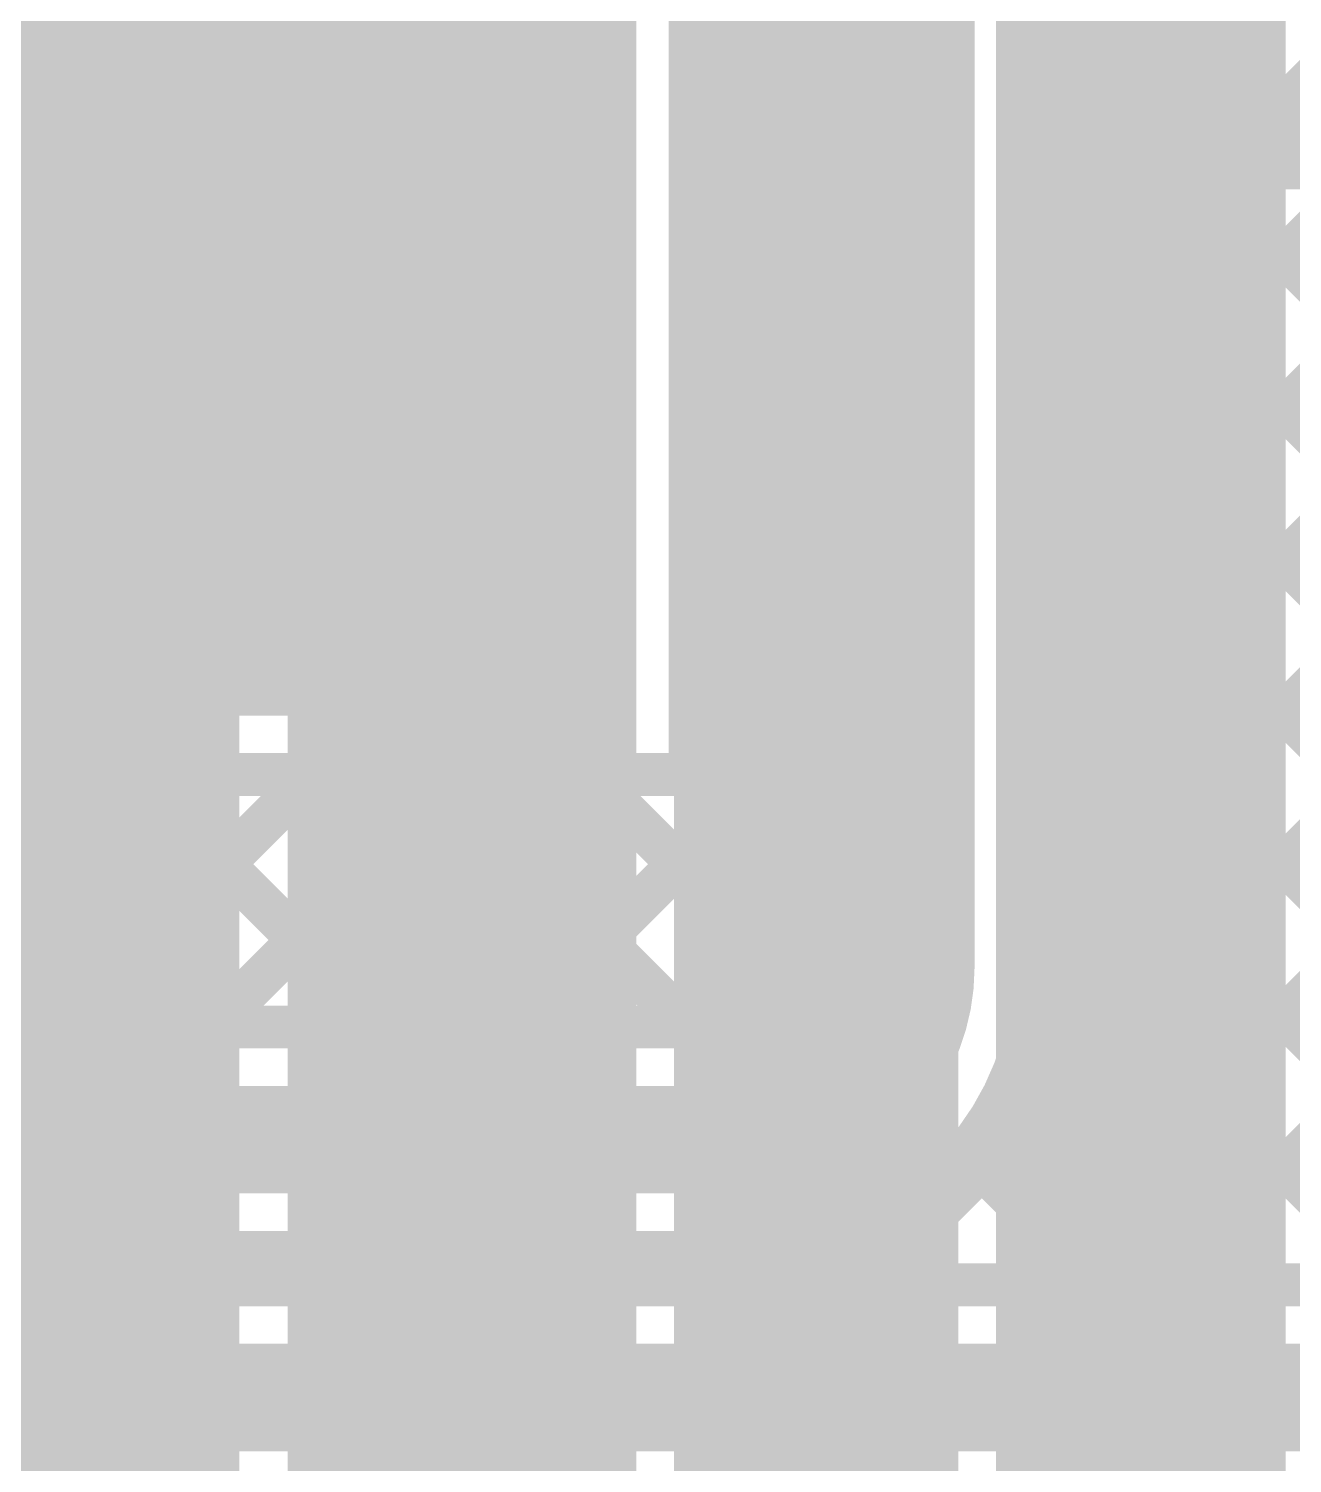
# Model space of a CAD drawing. Header units: millimetres. Extents: x 3.06 to 5.82, y 1.29 to 3.84.
# Drawn here: x 4.2347 to 4.4702, y 1.8117 to 2.0789 of the extents above; entities that cross this region are included whole.
import ezdxf

# ---------------------------------------------------------------- set-up
doc = ezdxf.new("R2010")
doc.units = ezdxf.units.MM
doc.header["$MEASUREMENT"] = 0
for name, color, linetype in [('BottomLayer', 5, 'Continuous'), ('BottomSolder', 6, 'Continuous'), ('MultiLayer', 9, 'Continuous'), ('TopLayer', 1, 'Continuous'), ('TopSolder', 216, 'Continuous'), ('ViaHoleLayer', 16, 'Continuous')]:
    doc.layers.add(name, color=color, linetype=linetype)

msp = doc.modelspace()

# ---------------------------------------------------------------- linework, layer by layer
at = {"layer": 'BottomLayer', "const_width": 0.008}
for points in [[(4.419, 1.731), (4.419, 3.181)], [(4.465, 1.498), (4.465, 2.797)], [(4.419, 2.0714), (4.465, 2.1174)], [(4.419, 2.11467), (4.465, 2.06867)], [(4.419, 2.04312), (4.465, 2.08912)], [(4.419, 2.08638), (4.465, 2.04038)], [(4.419, 2.01484), (4.465, 2.06084)], [(4.419, 2.0581), (4.465, 2.0121)], [(4.419, 1.98655), (4.465, 2.03255)], [(4.419, 2.02982), (4.465, 1.98382)], [(4.419, 1.95827), (4.465, 2.00427)], [(4.419, 2.00153), (4.465, 1.95553)], [(4.419, 1.92998), (4.465, 1.97598)], [(4.419, 1.97325), (4.465, 1.92725)], [(4.419, 1.9017), (4.465, 1.9477)], [(4.419, 1.94496), (4.465, 1.89896)], [(4.419, 1.87341), (4.465, 1.91941)], [(4.419, 1.91668), (4.465, 1.87068)], [(4.419, 1.84513), (4.465, 1.89113)], [(4.419, 1.88839), (4.465, 1.84239)], [(4.419, 1.81685), (4.465, 1.86285)], [(4.419, 1.86011), (4.465, 1.81411)], [(4.419, 1.78856), (4.465, 1.83456)], [(4.419, 1.83183), (4.465, 1.78583)]]:
    msp.add_lwpolyline(points, dxfattribs=at)
at = {"layer": 'BottomLayer'}
for points, const_width in [([(4.31009, 2.08, 1), (4.32191, 2.08, 1)], 0.01181), ([(4.417, 2.0714, 1), (4.421, 2.0714, 1)], 0.004), ([(4.43509, 2.062, 1), (4.44691, 2.062, 1)], 0.01181), ([(4.463, 2.06867, 1), (4.467, 2.06867, 1)], 0.004), ([(4.463, 2.06084, 1), (4.467, 2.06084, 1)], 0.004), ([(4.417, 2.0581, 1), (4.421, 2.0581, 1)], 0.004), ([(4.31009, 2.04567, 1), (4.32191, 2.04567, 1)], 0.01181), ([(4.417, 2.04312, 1), (4.421, 2.04312, 1)], 0.004), ([(4.463, 2.04038, 1), (4.467, 2.04038, 1)], 0.004), ([(4.463, 2.03255, 1), (4.467, 2.03255, 1)], 0.004), ([(4.417, 2.02982, 1), (4.421, 2.02982, 1)], 0.004), ([(4.31009, 2.01133, 1), (4.32191, 2.01133, 1)], 0.01181), ([(4.417, 2.01484, 1), (4.421, 2.01484, 1)], 0.004), ([(4.463, 2.0121, 1), (4.467, 2.0121, 1)], 0.004), ([(4.463, 2.00427, 1), (4.467, 2.00427, 1)], 0.004), ([(4.417, 2.00153, 1), (4.421, 2.00153, 1)], 0.004), ([(4.417, 1.98655, 1), (4.421, 1.98655, 1)], 0.004), ([(4.31009, 1.977, 1), (4.32191, 1.977, 1)], 0.01181), ([(4.463, 1.98382, 1), (4.467, 1.98382, 1)], 0.004), ([(4.463, 1.97598, 1), (4.467, 1.97598, 1)], 0.004), ([(4.417, 1.97325, 1), (4.421, 1.97325, 1)], 0.004), ([(4.417, 1.95827, 1), (4.421, 1.95827, 1)], 0.004), ([(4.463, 1.95553, 1), (4.467, 1.95553, 1)], 0.004), ([(4.463, 1.9477, 1), (4.467, 1.9477, 1)], 0.004), ([(4.417, 1.94496, 1), (4.421, 1.94496, 1)], 0.004), ([(4.417, 1.92998, 1), (4.421, 1.92998, 1)], 0.004), ([(4.463, 1.92725, 1), (4.467, 1.92725, 1)], 0.004), ([(4.463, 1.91941, 1), (4.467, 1.91941, 1)], 0.004), ([(4.417, 1.91668, 1), (4.421, 1.91668, 1)], 0.004), ([(4.417, 1.9017, 1), (4.421, 1.9017, 1)], 0.004), ([(4.463, 1.89896, 1), (4.467, 1.89896, 1)], 0.004), ([(4.463, 1.89113, 1), (4.467, 1.89113, 1)], 0.004), ([(4.417, 1.88839, 1), (4.421, 1.88839, 1)], 0.004), ([(4.417, 1.87341, 1), (4.421, 1.87341, 1)], 0.004), ([(4.463, 1.87068, 1), (4.467, 1.87068, 1)], 0.004), ([(4.463, 1.86285, 1), (4.467, 1.86285, 1)], 0.004), ([(4.417, 1.86011, 1), (4.421, 1.86011, 1)], 0.004), ([(4.417, 1.84513, 1), (4.421, 1.84513, 1)], 0.004), ([(4.463, 1.84239, 1), (4.467, 1.84239, 1)], 0.004), ([(4.463, 1.83456, 1), (4.467, 1.83456, 1)], 0.004), ([(4.417, 1.83183, 1), (4.421, 1.83183, 1)], 0.004), ([(4.417, 1.81685, 1), (4.421, 1.81685, 1)], 0.004), ([(4.463, 1.81411, 1), (4.467, 1.81411, 1)], 0.004)]:
    msp.add_lwpolyline(points, format="xyb", close=True, dxfattribs=dict(at, const_width=const_width))
for points in [[(4.416, 1.688), (4.464, 1.688), (4.416, 3.257), (4.464, 3.257)], [(4.355, 1.742), (4.408, 1.742), (4.355, 3.229), (4.408, 3.229)], [(4.283, 1.803), (4.348, 1.803), (4.283, 3.181), (4.348, 3.181)], [(4.231, 1.803), (4.274, 1.803), (4.231, 2.965), (4.274, 2.965)], [(3.437, 1.803), (4.244, 1.803), (3.437, 1.833), (4.244, 1.833)]]:
    msp.add_solid(points, dxfattribs=at)
at = {"layer": 'BottomSolder', "const_width": 0.01581}
for points in [[(4.30809, 2.08, 1), (4.32391, 2.08, 1)], [(4.43309, 2.062, 1), (4.44891, 2.062, 1)], [(4.30809, 2.04567, 1), (4.32391, 2.04567, 1)], [(4.30809, 2.01133, 1), (4.32391, 2.01133, 1)], [(4.30809, 1.977, 1), (4.32391, 1.977, 1)]]:
    msp.add_lwpolyline(points, format="xyb", close=True, dxfattribs=at)
at = {"layer": 'MultiLayer', "const_width": 0.01181}
for points in [[(4.31009, 2.08, 1), (4.32191, 2.08, 1)], [(4.43509, 2.062, 1), (4.44691, 2.062, 1)], [(4.31009, 2.04567, 1), (4.32191, 2.04567, 1)], [(4.31009, 2.01133, 1), (4.32191, 2.01133, 1)], [(4.31009, 1.977, 1), (4.32191, 1.977, 1)]]:
    msp.add_lwpolyline(points, format="xyb", close=True, dxfattribs=at)
at = {"layer": 'TopLayer'}
for points, const_width in [([(4.401, 1.904), (4.401, 2.612)], 0.02), ([(4.38, 1.904), (4.38, 2.612)], 0.008), ([(4.422, 1.904), (4.422, 2.612)], 0.008), ([(4.422, 2.01784), (4.61816, 2.214)], 0.008), ([(4.422, 1.98955), (4.64645, 2.214)], 0.008), ([(4.422, 1.96127), (4.67473, 2.214)], 0.008), ([(4.422, 2.04612), (4.56988, 2.194)], 0.008), ([(4.422, 2.0744), (4.5416, 2.194)], 0.008), ([(4.422, 1.93298), (4.681, 2.19198)], 0.008), ([(4.422, 1.9047), (4.681, 2.1637)], 0.008), ([(4.39059, 1.845), (4.681, 2.13541)], 0.008), ([(4.422, 2.11167), (4.56997, 1.9637)], 0.008), ([(4.41887, 1.845), (4.681, 2.10713)], 0.008), ([(4.358, 1.94), (4.358, 2.106)], 0.008), ([(4.358, 2.09082), (4.38, 2.06882)], 0.008), ([(4.358, 2.06697), (4.38, 2.08897)], 0.008), ([(4.422, 2.08338), (4.56763, 1.93775)], 0.008), ([(4.44715, 1.845), (4.681, 2.07885)], 0.008), ([(4.444, 2.059), (4.60816, 2.059)], 0.02), ([(4.358, 2.06253), (4.38, 2.04053)], 0.008), ([(4.358, 2.03869), (4.38, 2.06069)], 0.008), ([(4.422, 2.0551), (4.56763, 1.90947)], 0.008), ([(4.358, 2.03425), (4.38, 2.01225)], 0.008), ([(4.358, 2.0104), (4.38, 2.0324)], 0.008), ([(4.422, 2.02682), (4.60382, 1.845)], 0.008), ([(4.358, 2.00596), (4.38, 1.98396)], 0.008), ([(4.358, 1.98212), (4.38, 2.00412)], 0.008), ([(4.422, 1.99853), (4.57553, 1.845)], 0.008), ([(4.358, 1.97768), (4.38, 1.95568)], 0.008), ([(4.358, 1.95384), (4.38, 1.97584)], 0.008), ([(4.422, 1.97025), (4.54725, 1.845)], 0.008), ([(4.358, 1.94939), (4.38, 1.92739)], 0.008), ([(4.32545, 1.893), (4.38, 1.94755)], 0.008), ([(4.422, 1.94196), (4.51896, 1.845)], 0.008), ([(4.113, 1.94), (4.358, 1.94)], 0.008), ([(4.113, 1.82197), (4.23103, 1.94)], 0.008), ([(4.19769, 1.94), (4.24469, 1.893)], 0.008), ([(4.21176, 1.89245), (4.25931, 1.94)], 0.008), ([(4.22597, 1.94), (4.27297, 1.893)], 0.008), ([(4.2406, 1.893), (4.2876, 1.94)], 0.008), ([(4.25426, 1.94), (4.30126, 1.893)], 0.008), ([(4.26888, 1.893), (4.31588, 1.94)], 0.008), ([(4.28254, 1.94), (4.32954, 1.893)], 0.008), ([(4.29716, 1.893), (4.34416, 1.94)], 0.008), ([(4.31083, 1.94), (4.35783, 1.893)], 0.008), ([(4.33911, 1.94), (4.37921, 1.8999)], 0.008), ([(4.35373, 1.893), (4.38, 1.91927)], 0.008), ([(4.422, 1.91368), (4.49068, 1.845)], 0.008), ([(4.22, 1.893), (4.369, 1.893)], 0.008), ([(4.4195, 1.8879), (4.46239, 1.845)], 0.008), ([(4.22, 1.872), (4.369, 1.872)], 0.02), ([(4.40941, 1.8697), (4.43411, 1.845)], 0.008), ([(4.39371, 1.85711), (4.40583, 1.845)], 0.008), ([(4.22, 1.851), (4.369, 1.851)], 0.008), ([(4.23012, 1.851), (4.23813, 1.84299)], 0.008), ([(4.24902, 1.84486), (4.25516, 1.851)], 0.008), ([(4.2584, 1.851), (4.2644, 1.845)], 0.008), ([(4.27745, 1.845), (4.28345, 1.851)], 0.008), ([(4.28669, 1.851), (4.29269, 1.845)], 0.008), ([(4.30573, 1.845), (4.31173, 1.851)], 0.008), ([(4.31497, 1.851), (4.32097, 1.845)], 0.008), ([(4.33402, 1.845), (4.34002, 1.851)], 0.008), ([(4.34326, 1.851), (4.34926, 1.845)], 0.008), ([(4.3623, 1.845), (4.3683, 1.851)], 0.008), ([(4.37148, 1.85106), (4.37754, 1.845)], 0.008), ([(4.253, 1.845), (4.794, 1.845)], 0.008), ([(4.253, 1.824), (4.795, 1.824)], 0.02)]:
    msp.add_lwpolyline(points, dxfattribs=dict(at, const_width=const_width))
for points, const_width in [([(4.31009, 2.08, 1), (4.32191, 2.08, 1)], 0.01181), ([(4.42, 2.0744, 1), (4.424, 2.0744, 1)], 0.004), ([(4.43509, 2.062, 1), (4.44691, 2.062, 1)], 0.01181), ([(4.356, 2.06697, 1), (4.36, 2.06697, 1)], 0.004), ([(4.378, 2.06882, 1), (4.382, 2.06882, 1)], 0.004), ([(4.436, 2.062, 1), (4.446, 2.062, 1)], 0.01), ([(4.439, 2.059, 1), (4.449, 2.059, 1)], 0.01), ([(4.439, 2.059, 1), (4.449, 2.059, 1)], 0.01), ([(4.356, 2.06253, 1), (4.36, 2.06253, 1)], 0.004), ([(4.378, 2.06069, 1), (4.382, 2.06069, 1)], 0.004), ([(4.31009, 2.04567, 1), (4.32191, 2.04567, 1)], 0.01181), ([(4.42, 2.0551, 1), (4.424, 2.0551, 1)], 0.004), ([(4.42, 2.04612, 1), (4.424, 2.04612, 1)], 0.004), ([(4.378, 2.04053, 1), (4.382, 2.04053, 1)], 0.004), ([(4.356, 2.03869, 1), (4.36, 2.03869, 1)], 0.004), ([(4.356, 2.03425, 1), (4.36, 2.03425, 1)], 0.004), ([(4.378, 2.0324, 1), (4.382, 2.0324, 1)], 0.004), ([(4.42, 2.02682, 1), (4.424, 2.02682, 1)], 0.004), ([(4.31009, 2.01133, 1), (4.32191, 2.01133, 1)], 0.01181), ([(4.42, 2.01784, 1), (4.424, 2.01784, 1)], 0.004), ([(4.378, 2.01225, 1), (4.382, 2.01225, 1)], 0.004), ([(4.356, 2.0104, 1), (4.36, 2.0104, 1)], 0.004), ([(4.356, 2.00596, 1), (4.36, 2.00596, 1)], 0.004), ([(4.378, 2.00412, 1), (4.382, 2.00412, 1)], 0.004), ([(4.42, 1.99853, 1), (4.424, 1.99853, 1)], 0.004), ([(4.42, 1.98955, 1), (4.424, 1.98955, 1)], 0.004), ([(4.31009, 1.977, 1), (4.32191, 1.977, 1)], 0.01181), ([(4.378, 1.98396, 1), (4.382, 1.98396, 1)], 0.004), ([(4.356, 1.98212, 1), (4.36, 1.98212, 1)], 0.004), ([(4.356, 1.97768, 1), (4.36, 1.97768, 1)], 0.004), ([(4.378, 1.97584, 1), (4.382, 1.97584, 1)], 0.004), ([(4.42, 1.97025, 1), (4.424, 1.97025, 1)], 0.004), ([(4.42, 1.96127, 1), (4.424, 1.96127, 1)], 0.004), ([(4.378, 1.95568, 1), (4.382, 1.95568, 1)], 0.004), ([(4.356, 1.95384, 1), (4.36, 1.95384, 1)], 0.004), ([(4.356, 1.94939, 1), (4.36, 1.94939, 1)], 0.004), ([(4.378, 1.94755, 1), (4.382, 1.94755, 1)], 0.004), ([(4.42, 1.94196, 1), (4.424, 1.94196, 1)], 0.004), ([(4.22903, 1.94, 1), (4.23303, 1.94, 1)], 0.004), ([(4.25226, 1.94, 1), (4.25626, 1.94, 1)], 0.004), ([(4.25731, 1.94, 1), (4.26131, 1.94, 1)], 0.004), ([(4.28054, 1.94, 1), (4.28454, 1.94, 1)], 0.004), ([(4.2856, 1.94, 1), (4.2896, 1.94, 1)], 0.004), ([(4.30883, 1.94, 1), (4.31283, 1.94, 1)], 0.004), ([(4.31388, 1.94, 1), (4.31788, 1.94, 1)], 0.004), ([(4.33711, 1.94, 1), (4.34111, 1.94, 1)], 0.004), ([(4.34216, 1.94, 1), (4.34616, 1.94, 1)], 0.004), ([(4.356, 1.94, 1), (4.36, 1.94, 1)], 0.004), ([(4.356, 1.94, 1), (4.36, 1.94, 1)], 0.004), ([(4.42, 1.93298, 1), (4.424, 1.93298, 1)], 0.004), ([(4.378, 1.92739, 1), (4.382, 1.92739, 1)], 0.004), ([(4.378, 1.91927, 1), (4.382, 1.91927, 1)], 0.004), ([(4.42, 1.91368, 1), (4.424, 1.91368, 1)], 0.004), ([(4.396, 1.904, 1), (4.406, 1.904, 1)], 0.01), ([(4.396, 1.904, 1), (4.406, 1.904, 1)], 0.01), ([(4.378, 1.904, 1), (4.382, 1.904, 1)], 0.004), ([(4.378, 1.904, 1), (4.382, 1.904, 1)], 0.004), ([(4.42, 1.9047, 1), (4.424, 1.9047, 1)], 0.004), ([(4.42, 1.904, 1), (4.424, 1.904, 1)], 0.004), ([(4.42, 1.904, 1), (4.424, 1.904, 1)], 0.004), ([(4.37721, 1.8999, 1), (4.38121, 1.8999, 1)], 0.004), ([(4.2386, 1.893, 1), (4.2426, 1.893, 1)], 0.004), ([(4.24269, 1.893, 1), (4.24669, 1.893, 1)], 0.004), ([(4.26688, 1.893, 1), (4.27088, 1.893, 1)], 0.004), ([(4.27097, 1.893, 1), (4.27497, 1.893, 1)], 0.004), ([(4.29516, 1.893, 1), (4.29916, 1.893, 1)], 0.004), ([(4.29926, 1.893, 1), (4.30326, 1.893, 1)], 0.004), ([(4.32345, 1.893, 1), (4.32745, 1.893, 1)], 0.004), ([(4.32754, 1.893, 1), (4.33154, 1.893, 1)], 0.004), ([(4.35173, 1.893, 1), (4.35573, 1.893, 1)], 0.004), ([(4.35583, 1.893, 1), (4.35983, 1.893, 1)], 0.004), ([(4.367, 1.893, 1), (4.371, 1.893, 1)], 0.004), ([(4.367, 1.893, 1), (4.371, 1.893, 1)], 0.004), ([(4.4175, 1.8879, 1), (4.4215, 1.8879, 1)], 0.004), ([(4.364, 1.872, 1), (4.374, 1.872, 1)], 0.01), ([(4.364, 1.872, 1), (4.374, 1.872, 1)], 0.01), ([(4.40741, 1.8697, 1), (4.41141, 1.8697, 1)], 0.004), ([(4.39171, 1.85711, 1), (4.39571, 1.85711, 1)], 0.004), ([(4.25316, 1.851, 1), (4.25716, 1.851, 1)], 0.004), ([(4.2564, 1.851, 1), (4.2604, 1.851, 1)], 0.004), ([(4.28145, 1.851, 1), (4.28545, 1.851, 1)], 0.004), ([(4.28469, 1.851, 1), (4.28869, 1.851, 1)], 0.004), ([(4.30973, 1.851, 1), (4.31373, 1.851, 1)], 0.004), ([(4.31297, 1.851, 1), (4.31697, 1.851, 1)], 0.004), ([(4.33802, 1.851, 1), (4.34202, 1.851, 1)], 0.004), ([(4.34126, 1.851, 1), (4.34526, 1.851, 1)], 0.004), ([(4.3663, 1.851, 1), (4.3703, 1.851, 1)], 0.004), ([(4.367, 1.851, 1), (4.371, 1.851, 1)], 0.004), ([(4.367, 1.851, 1), (4.371, 1.851, 1)], 0.004), ([(4.36948, 1.85106, 1), (4.37348, 1.85106, 1)], 0.004), ([(4.251, 1.845, 1), (4.255, 1.845, 1)], 0.004), ([(4.251, 1.845, 1), (4.255, 1.845, 1)], 0.004), ([(4.2624, 1.845, 1), (4.2664, 1.845, 1)], 0.004), ([(4.27545, 1.845, 1), (4.27945, 1.845, 1)], 0.004), ([(4.29069, 1.845, 1), (4.29469, 1.845, 1)], 0.004), ([(4.30373, 1.845, 1), (4.30773, 1.845, 1)], 0.004), ([(4.31897, 1.845, 1), (4.32297, 1.845, 1)], 0.004), ([(4.33202, 1.845, 1), (4.33602, 1.845, 1)], 0.004), ([(4.34726, 1.845, 1), (4.35126, 1.845, 1)], 0.004), ([(4.3603, 1.845, 1), (4.3643, 1.845, 1)], 0.004), ([(4.37554, 1.845, 1), (4.37954, 1.845, 1)], 0.004), ([(4.38859, 1.845, 1), (4.39259, 1.845, 1)], 0.004), ([(4.40383, 1.845, 1), (4.40783, 1.845, 1)], 0.004), ([(4.41687, 1.845, 1), (4.42087, 1.845, 1)], 0.004), ([(4.43211, 1.845, 1), (4.43611, 1.845, 1)], 0.004), ([(4.44515, 1.845, 1), (4.44915, 1.845, 1)], 0.004), ([(4.46039, 1.845, 1), (4.46439, 1.845, 1)], 0.004), ([(4.23613, 1.84299, 1), (4.24013, 1.84299, 1)], 0.004), ([(4.24702, 1.84486, 1), (4.25102, 1.84486, 1)], 0.004), ([(4.248, 1.824, 1), (4.258, 1.824, 1)], 0.01), ([(4.248, 1.824, 1), (4.258, 1.824, 1)], 0.01)]:
    msp.add_lwpolyline(points, format="xyb", close=True, dxfattribs=dict(at, const_width=const_width))
for points, const_width in [([(4.444, 2.059, -0.414214), (4.441, 2.062)], 0.02), ([(4.401, 1.904, -0.414214), (4.369, 1.872)], 0.02), ([(4.422, 1.904, -0.414214), (4.369, 1.851)], 0.008), ([(4.38, 1.904, -0.414214), (4.369, 1.893)], 0.008), ([(4.2, 1.80708, -0.320876), (4.253, 1.845)], 0.008), ([(4.218, 1.789, -0.414214), (4.253, 1.824)], 0.02)]:
    msp.add_lwpolyline(points, format="xyb", dxfattribs=dict(at, const_width=const_width))
msp.add_solid([(4.111, 1.951), (4.347, 1.951), (4.111, 2.095), (4.347, 2.095)], dxfattribs=at)
at = {"layer": 'TopSolder', "const_width": 0.01581}
for points in [[(4.30809, 2.08, 1), (4.32391, 2.08, 1)], [(4.43309, 2.062, 1), (4.44891, 2.062, 1)], [(4.30809, 2.04567, 1), (4.32391, 2.04567, 1)], [(4.30809, 2.01133, 1), (4.32391, 2.01133, 1)], [(4.30809, 1.977, 1), (4.32391, 1.977, 1)]]:
    msp.add_lwpolyline(points, format="xyb", close=True, dxfattribs=at)
at = {"layer": 'ViaHoleLayer', "const_width": 0.00787}
for points in [[(4.31206, 2.08, 1), (4.31994, 2.08, 1)], [(4.43706, 2.062, 1), (4.44494, 2.062, 1)], [(4.31206, 2.04567, 1), (4.31994, 2.04567, 1)], [(4.31206, 2.01133, 1), (4.31994, 2.01133, 1)], [(4.31206, 1.977, 1), (4.31994, 1.977, 1)]]:
    msp.add_lwpolyline(points, format="xyb", close=True, dxfattribs=at)

doc.saveas('drawing.dxf')
